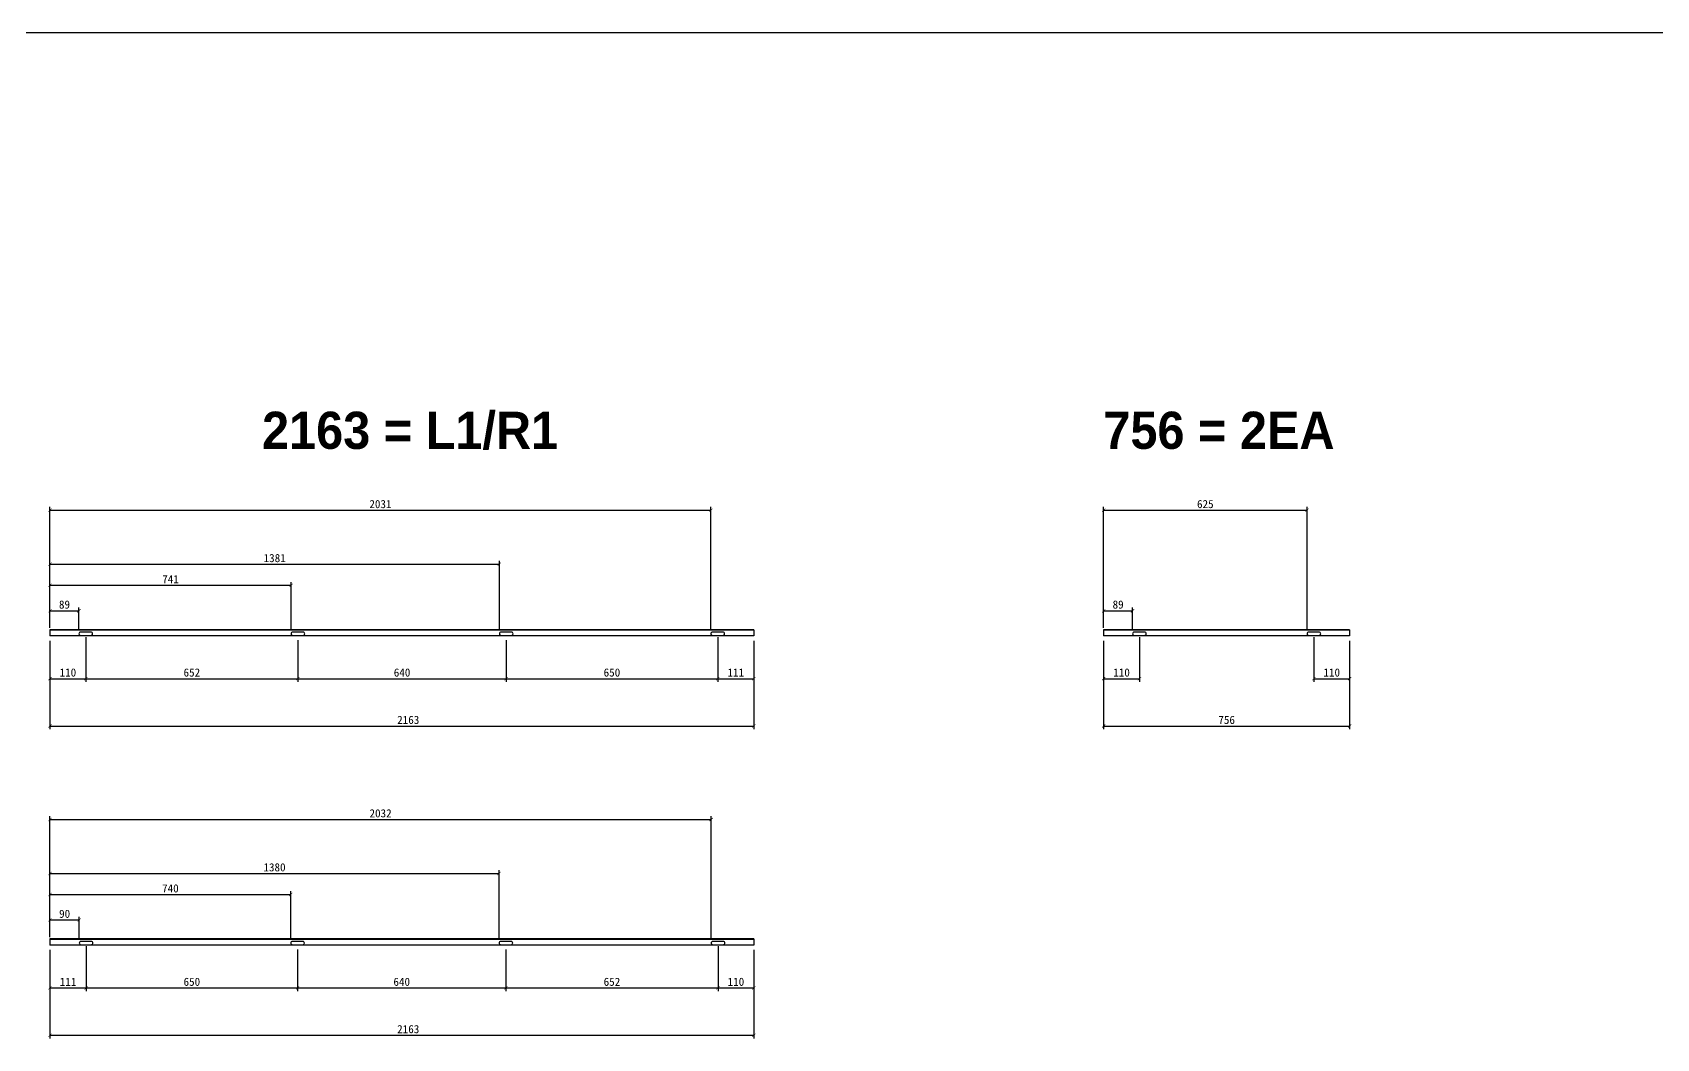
# Model space of a CAD drawing. Header units: millimetres. Extents: x -44117 to 256353, y -2095463 to 65325.
# Drawn here: x 115930 to 120921, y -968839 to -965747 of the extents above; entities that cross this region are included whole.
import ezdxf

# ---------------------------------------------------------------- set-up
doc = ezdxf.new("R2010")
doc.units = ezdxf.units.MM
doc.header["$LTSCALE"] = 10
doc.styles.add('MtX_Gulim', font='')
doc.styles.get('MtX_Gulim').set_extended_font_data('Gulim', bold=True)
doc.dimstyles.new('ISO-25', dxfattribs={"dimtxt": 2.5, "dimasz": 2.5, "dimexe": 1, "dimexo": 1, "dimtad": 1, "dimtxsty": 'Standard', "dimblk": 'ARCHTICK', "dimcen": 2.5, "dimadec": 0, "dimazin": 0, "dimtfac": 1, "dimtmove": 0, "dimatfit": 3, "dimfxl": 0, "dimarcsym": 0})

# ---------------------------------------------------------------- blocks, each defined once
blk = doc.blocks.new('_ArchTick')
at = {"color": 0, "linetype": 'ByBlock', "const_width": 0.15}
blk.add_lwpolyline([(-0.5, -0.5), (0.5, 0.5)], dxfattribs=at)
blk = doc.blocks.new('*D6603')
at = {"color": 0, "lineweight": -2}
for p, q in [((115983.9, -967616.5), (115983.9, -967888.6)), ((118146.9, -967616.5), (118146.9, -967888.6)), ((115983.9, -967878.6), (118146.9, -967878.6))]:
    blk.add_line(p, q, dxfattribs=at)
at = {"layer": 'Defpoints', "color": 0}
for p in [(115983.9, -967601.5), (118146.9, -967601.5), (118146.9, -967878.6)]:
    blk.add_point(p, dxfattribs=at)
at = {"color": 0, "lineweight": -2, "xscale": 10, "yscale": 10, "zscale": 10, "rotation": 180}
blk.add_blockref('_ArchTick', (115983.9, -967878.6), dxfattribs=at)
at = {"color": 0, "lineweight": -2, "xscale": 10, "yscale": 10, "zscale": 10}
blk.add_blockref('_ArchTick', (118146.9, -967878.6), dxfattribs=at)
at = {"color": 0, "insert": (117084.9, -967859.9), "char_height": 25, "attachment_point": 5}
blk.add_mtext('2163', dxfattribs=at)
blk = doc.blocks.new('*D6604')
at = {"color": 0, "lineweight": -2}
for p, q in [((116093.9, -967605.1), (116093.9, -967743.1)), ((115983.9, -967616.5), (115983.9, -967743.1)), ((115983.9, -967733.1), (116093.9, -967733.1))]:
    blk.add_line(p, q, dxfattribs=at)
at = {"layer": 'Defpoints', "color": 0}
for p in [(115983.9, -967601.5), (116093.9, -967590.1), (116093.9, -967733.1)]:
    blk.add_point(p, dxfattribs=at)
at = {"color": 0, "lineweight": -2, "xscale": 10, "yscale": 10, "zscale": 10, "rotation": 180}
blk.add_blockref('_ArchTick', (115983.9, -967733.1), dxfattribs=at)
at = {"color": 0, "lineweight": -2, "xscale": 10, "yscale": 10, "zscale": 10}
blk.add_blockref('_ArchTick', (116093.9, -967733.1), dxfattribs=at)
at = {"color": 0, "insert": (116038.9, -967714.3), "char_height": 25, "attachment_point": 5}
blk.add_mtext('110', dxfattribs=at)
blk = doc.blocks.new('*D6605')
at = {"color": 0, "lineweight": -2}
for p, q in [((118035.9, -967605.1), (118035.9, -967743.1)), ((118146.9, -967616.5), (118146.9, -967743.1)), ((118035.9, -967733.1), (118146.9, -967733.1))]:
    blk.add_line(p, q, dxfattribs=at)
at = {"layer": 'Defpoints', "color": 0}
for p in [(118035.9, -967590.1), (118146.9, -967601.5), (118146.9, -967733.1)]:
    blk.add_point(p, dxfattribs=at)
at = {"color": 0, "lineweight": -2, "xscale": 10, "yscale": 10, "zscale": 10, "rotation": 180}
blk.add_blockref('_ArchTick', (118035.9, -967733.1), dxfattribs=at)
at = {"color": 0, "lineweight": -2, "xscale": 10, "yscale": 10, "zscale": 10}
blk.add_blockref('_ArchTick', (118146.9, -967733.1), dxfattribs=at)
at = {"color": 0, "insert": (118091.4, -967714.3), "char_height": 25, "attachment_point": 5}
blk.add_mtext('111', dxfattribs=at)
blk = doc.blocks.new('*D6606')
at = {"color": 0, "lineweight": -2}
for p, q in [((116093.9, -967615.1), (116093.9, -967743.1)), ((116745.9, -967615.1), (116745.9, -967743.1)), ((116093.9, -967733.1), (116745.9, -967733.1))]:
    blk.add_line(p, q, dxfattribs=at)
at = {"layer": 'Defpoints', "color": 0}
for p in [(116093.9, -967600.1), (116745.9, -967600.1), (116745.9, -967733.1)]:
    blk.add_point(p, dxfattribs=at)
at = {"color": 0, "lineweight": -2, "xscale": 10, "yscale": 10, "zscale": 10, "rotation": 180}
blk.add_blockref('_ArchTick', (116093.9, -967733.1), dxfattribs=at)
at = {"color": 0, "lineweight": -2, "xscale": 10, "yscale": 10, "zscale": 10}
blk.add_blockref('_ArchTick', (116745.9, -967733.1), dxfattribs=at)
at = {"color": 0, "insert": (116419.9, -967714.3), "char_height": 25, "attachment_point": 5}
blk.add_mtext('652', dxfattribs=at)
blk = doc.blocks.new('*D6607')
at = {"color": 0, "lineweight": -2}
for p, q in [((115983.9, -967568.9), (115983.9, -967514.2)), ((115983.9, -967524.2), (116072.9, -967524.2)), ((116072.9, -967580.1), (116072.9, -967514.2))]:
    blk.add_line(p, q, dxfattribs=at)
at = {"layer": 'Defpoints', "color": 0}
for p in [(116072.9, -967524.2), (115983.9, -967583.9), (116072.9, -967595.1)]:
    blk.add_point(p, dxfattribs=at)
at = {"color": 0, "lineweight": -2, "xscale": 10, "yscale": 10, "zscale": 10, "rotation": 180}
blk.add_blockref('_ArchTick', (115983.9, -967524.2), dxfattribs=at)
at = {"color": 0, "lineweight": -2, "xscale": 10, "yscale": 10, "zscale": 10}
blk.add_blockref('_ArchTick', (116072.9, -967524.2), dxfattribs=at)
at = {"color": 0, "insert": (116028.4, -967505.4), "char_height": 25, "attachment_point": 5}
blk.add_mtext('89', dxfattribs=at)
blk = doc.blocks.new('*D6608')
at = {"color": 0, "lineweight": -2}
for p, q in [((115983.9, -967568.9), (115983.9, -967436)), ((115983.9, -967446), (116724.9, -967446)), ((116724.9, -967580.1), (116724.9, -967436))]:
    blk.add_line(p, q, dxfattribs=at)
at = {"layer": 'Defpoints', "color": 0}
for p in [(116724.9, -967446), (115983.9, -967583.9), (116724.9, -967595.1)]:
    blk.add_point(p, dxfattribs=at)
at = {"color": 0, "lineweight": -2, "xscale": 10, "yscale": 10, "zscale": 10, "rotation": 180}
blk.add_blockref('_ArchTick', (115983.9, -967446), dxfattribs=at)
at = {"color": 0, "lineweight": -2, "xscale": 10, "yscale": 10, "zscale": 10}
blk.add_blockref('_ArchTick', (116724.9, -967446), dxfattribs=at)
at = {"color": 0, "insert": (116354.4, -967427.2), "char_height": 25, "attachment_point": 5}
blk.add_mtext('741', dxfattribs=at)
blk = doc.blocks.new('*D6609')
at = {"color": 0, "lineweight": -2}
for p, q in [((115983.9, -967577), (115983.9, -967205.2)), ((118014.9, -967580.1), (118014.9, -967205.2)), ((115983.9, -967215.2), (118014.9, -967215.2))]:
    blk.add_line(p, q, dxfattribs=at)
at = {"layer": 'Defpoints', "color": 0}
for p in [(118014.9, -967215.2), (115983.9, -967592), (118014.9, -967595.1)]:
    blk.add_point(p, dxfattribs=at)
at = {"color": 0, "lineweight": -2, "xscale": 10, "yscale": 10, "zscale": 10, "rotation": 180}
blk.add_blockref('_ArchTick', (115983.9, -967215.2), dxfattribs=at)
at = {"color": 0, "lineweight": -2, "xscale": 10, "yscale": 10, "zscale": 10}
blk.add_blockref('_ArchTick', (118014.9, -967215.2), dxfattribs=at)
at = {"color": 0, "insert": (116999.4, -967196.5), "char_height": 25, "attachment_point": 5}
blk.add_mtext('2031', dxfattribs=at)
blk = doc.blocks.new('*D6610')
at = {"color": 0, "lineweight": -2}
for p, q in [((115983.9, -967577), (115983.9, -967371.2)), ((115983.9, -967381.2), (117364.9, -967381.2)), ((117364.9, -967580.1), (117364.9, -967371.2))]:
    blk.add_line(p, q, dxfattribs=at)
at = {"layer": 'Defpoints', "color": 0}
for p in [(117364.9, -967381.2), (115983.9, -967592), (117364.9, -967595.1)]:
    blk.add_point(p, dxfattribs=at)
at = {"color": 0, "lineweight": -2, "xscale": 10, "yscale": 10, "zscale": 10, "rotation": 180}
blk.add_blockref('_ArchTick', (115983.9, -967381.2), dxfattribs=at)
at = {"color": 0, "lineweight": -2, "xscale": 10, "yscale": 10, "zscale": 10}
blk.add_blockref('_ArchTick', (117364.9, -967381.2), dxfattribs=at)
at = {"color": 0, "insert": (116674.4, -967362.5), "char_height": 25, "attachment_point": 5}
blk.add_mtext('1381', dxfattribs=at)
blk = doc.blocks.new('*D6611')
at = {"color": 0, "lineweight": -2}
for p, q in [((116745.9, -967615.1), (116745.9, -967743.1)), ((117385.9, -967615.1), (117385.9, -967743.1)), ((116745.9, -967733.1), (117385.9, -967733.1))]:
    blk.add_line(p, q, dxfattribs=at)
at = {"layer": 'Defpoints', "color": 0}
for p in [(116745.9, -967600.1), (117385.9, -967600.1), (117385.9, -967733.1)]:
    blk.add_point(p, dxfattribs=at)
at = {"color": 0, "lineweight": -2, "xscale": 10, "yscale": 10, "zscale": 10, "rotation": 180}
blk.add_blockref('_ArchTick', (116745.9, -967733.1), dxfattribs=at)
at = {"color": 0, "lineweight": -2, "xscale": 10, "yscale": 10, "zscale": 10}
blk.add_blockref('_ArchTick', (117385.9, -967733.1), dxfattribs=at)
at = {"color": 0, "insert": (117065.9, -967714.3), "char_height": 25, "attachment_point": 5}
blk.add_mtext('640', dxfattribs=at)
blk = doc.blocks.new('*D6612')
at = {"color": 0, "lineweight": -2}
for p, q in [((117385.9, -967615.1), (117385.9, -967743.1)), ((118035.9, -967615.1), (118035.9, -967743.1)), ((117385.9, -967733.1), (118035.9, -967733.1))]:
    blk.add_line(p, q, dxfattribs=at)
at = {"layer": 'Defpoints', "color": 0}
for p in [(117385.9, -967600.1), (118035.9, -967600.1), (118035.9, -967733.1)]:
    blk.add_point(p, dxfattribs=at)
at = {"color": 0, "lineweight": -2, "xscale": 10, "yscale": 10, "zscale": 10, "rotation": 180}
blk.add_blockref('_ArchTick', (117385.9, -967733.1), dxfattribs=at)
at = {"color": 0, "lineweight": -2, "xscale": 10, "yscale": 10, "zscale": 10}
blk.add_blockref('_ArchTick', (118035.9, -967733.1), dxfattribs=at)
at = {"color": 0, "insert": (117710.9, -967714.3), "char_height": 25, "attachment_point": 5}
blk.add_mtext('650', dxfattribs=at)
blk = doc.blocks.new('*D6613')
at = {"color": 0, "lineweight": -2}
for p, q in [((115983.9, -968567.1), (115983.9, -968839.2)), ((118146.9, -968567.1), (118146.9, -968839.2)), ((115983.9, -968829.2), (118146.9, -968829.2))]:
    blk.add_line(p, q, dxfattribs=at)
at = {"layer": 'Defpoints', "color": 0}
for p in [(115983.9, -968552.1), (118146.9, -968552.1), (118146.9, -968829.2)]:
    blk.add_point(p, dxfattribs=at)
at = {"color": 0, "lineweight": -2, "xscale": 10, "yscale": 10, "zscale": 10, "rotation": 180}
blk.add_blockref('_ArchTick', (115983.9, -968829.2), dxfattribs=at)
at = {"color": 0, "lineweight": -2, "xscale": 10, "yscale": 10, "zscale": 10}
blk.add_blockref('_ArchTick', (118146.9, -968829.2), dxfattribs=at)
at = {"color": 0, "insert": (117084.9, -968810.5), "char_height": 25, "attachment_point": 5}
blk.add_mtext('2163', dxfattribs=at)
blk = doc.blocks.new('*D6614')
at = {"color": 0, "lineweight": -2}
for p, q in [((115983.9, -968567.1), (115983.9, -968693.7)), ((116094.9, -968555.7), (116094.9, -968693.7)), ((115983.9, -968683.7), (116094.9, -968683.7))]:
    blk.add_line(p, q, dxfattribs=at)
at = {"layer": 'Defpoints', "color": 0}
for p in [(115983.9, -968552.1), (116094.9, -968540.7), (116094.9, -968683.7)]:
    blk.add_point(p, dxfattribs=at)
at = {"color": 0, "lineweight": -2, "xscale": 10, "yscale": 10, "zscale": 10, "rotation": 180}
blk.add_blockref('_ArchTick', (115983.9, -968683.7), dxfattribs=at)
at = {"color": 0, "lineweight": -2, "xscale": 10, "yscale": 10, "zscale": 10}
blk.add_blockref('_ArchTick', (116094.9, -968683.7), dxfattribs=at)
at = {"color": 0, "insert": (116039.4, -968665), "char_height": 25, "attachment_point": 5}
blk.add_mtext('111', dxfattribs=at)
blk = doc.blocks.new('*D6615')
at = {"color": 0, "lineweight": -2}
for p, q in [((118036.9, -968555.7), (118036.9, -968693.7)), ((118146.9, -968567.1), (118146.9, -968693.7)), ((118036.9, -968683.7), (118146.9, -968683.7))]:
    blk.add_line(p, q, dxfattribs=at)
at = {"layer": 'Defpoints', "color": 0}
for p in [(118036.9, -968540.7), (118146.9, -968552.1), (118146.9, -968683.7)]:
    blk.add_point(p, dxfattribs=at)
at = {"color": 0, "lineweight": -2, "xscale": 10, "yscale": 10, "zscale": 10, "rotation": 180}
blk.add_blockref('_ArchTick', (118036.9, -968683.7), dxfattribs=at)
at = {"color": 0, "lineweight": -2, "xscale": 10, "yscale": 10, "zscale": 10}
blk.add_blockref('_ArchTick', (118146.9, -968683.7), dxfattribs=at)
at = {"color": 0, "insert": (118091.9, -968665), "char_height": 25, "attachment_point": 5}
blk.add_mtext('110', dxfattribs=at)
blk = doc.blocks.new('*D6616')
at = {"color": 0, "lineweight": -2}
for p, q in [((116094.9, -968565.7), (116094.9, -968693.7)), ((116744.9, -968565.7), (116744.9, -968693.7)), ((116094.9, -968683.7), (116744.9, -968683.7))]:
    blk.add_line(p, q, dxfattribs=at)
at = {"layer": 'Defpoints', "color": 0}
for p in [(116094.9, -968550.7), (116744.9, -968550.7), (116744.9, -968683.7)]:
    blk.add_point(p, dxfattribs=at)
at = {"color": 0, "lineweight": -2, "xscale": 10, "yscale": 10, "zscale": 10, "rotation": 180}
blk.add_blockref('_ArchTick', (116094.9, -968683.7), dxfattribs=at)
at = {"color": 0, "lineweight": -2, "xscale": 10, "yscale": 10, "zscale": 10}
blk.add_blockref('_ArchTick', (116744.9, -968683.7), dxfattribs=at)
at = {"color": 0, "insert": (116419.9, -968665), "char_height": 25, "attachment_point": 5}
blk.add_mtext('650', dxfattribs=at)
blk = doc.blocks.new('*D6617')
at = {"color": 0, "lineweight": -2}
for p, q in [((115983.9, -968519.5), (115983.9, -968464.8)), ((115983.9, -968474.8), (116073.9, -968474.8)), ((116073.9, -968530.7), (116073.9, -968464.8))]:
    blk.add_line(p, q, dxfattribs=at)
at = {"layer": 'Defpoints', "color": 0}
for p in [(116073.9, -968474.8), (115983.9, -968534.5), (116073.9, -968545.7)]:
    blk.add_point(p, dxfattribs=at)
at = {"color": 0, "lineweight": -2, "xscale": 10, "yscale": 10, "zscale": 10, "rotation": 180}
blk.add_blockref('_ArchTick', (115983.9, -968474.8), dxfattribs=at)
at = {"color": 0, "lineweight": -2, "xscale": 10, "yscale": 10, "zscale": 10}
blk.add_blockref('_ArchTick', (116073.9, -968474.8), dxfattribs=at)
at = {"color": 0, "insert": (116028.9, -968456), "char_height": 25, "attachment_point": 5}
blk.add_mtext('90', dxfattribs=at)
blk = doc.blocks.new('*D6618')
at = {"color": 0, "lineweight": -2}
for p, q in [((115983.9, -968519.5), (115983.9, -968386.6)), ((115983.9, -968396.6), (116723.9, -968396.6)), ((116723.9, -968530.7), (116723.9, -968386.6))]:
    blk.add_line(p, q, dxfattribs=at)
at = {"layer": 'Defpoints', "color": 0}
for p in [(116723.9, -968396.6), (115983.9, -968534.5), (116723.9, -968545.7)]:
    blk.add_point(p, dxfattribs=at)
at = {"color": 0, "lineweight": -2, "xscale": 10, "yscale": 10, "zscale": 10, "rotation": 180}
blk.add_blockref('_ArchTick', (115983.9, -968396.6), dxfattribs=at)
at = {"color": 0, "lineweight": -2, "xscale": 10, "yscale": 10, "zscale": 10}
blk.add_blockref('_ArchTick', (116723.9, -968396.6), dxfattribs=at)
at = {"color": 0, "insert": (116353.9, -968377.8), "char_height": 25, "attachment_point": 5}
blk.add_mtext('740', dxfattribs=at)
blk = doc.blocks.new('*D6619')
at = {"color": 0, "lineweight": -2}
for p, q in [((115983.9, -968527.6), (115983.9, -968155.9)), ((115983.9, -968165.9), (118015.9, -968165.9)), ((118015.9, -968530.7), (118015.9, -968155.9))]:
    blk.add_line(p, q, dxfattribs=at)
at = {"layer": 'Defpoints', "color": 0}
for p in [(118015.9, -968165.9), (115983.9, -968542.6), (118015.9, -968545.7)]:
    blk.add_point(p, dxfattribs=at)
at = {"color": 0, "lineweight": -2, "xscale": 10, "yscale": 10, "zscale": 10, "rotation": 180}
blk.add_blockref('_ArchTick', (115983.9, -968165.9), dxfattribs=at)
at = {"color": 0, "lineweight": -2, "xscale": 10, "yscale": 10, "zscale": 10}
blk.add_blockref('_ArchTick', (118015.9, -968165.9), dxfattribs=at)
at = {"color": 0, "insert": (116999.9, -968147.1), "char_height": 25, "attachment_point": 5}
blk.add_mtext('2032', dxfattribs=at)
blk = doc.blocks.new('*D6620')
at = {"color": 0, "lineweight": -2}
for p, q in [((115983.9, -968527.6), (115983.9, -968321.8)), ((115983.9, -968331.8), (117363.9, -968331.8)), ((117363.9, -968530.7), (117363.9, -968321.8))]:
    blk.add_line(p, q, dxfattribs=at)
at = {"layer": 'Defpoints', "color": 0}
for p in [(117363.9, -968331.8), (115983.9, -968542.6), (117363.9, -968545.7)]:
    blk.add_point(p, dxfattribs=at)
at = {"color": 0, "lineweight": -2, "xscale": 10, "yscale": 10, "zscale": 10, "rotation": 180}
blk.add_blockref('_ArchTick', (115983.9, -968331.8), dxfattribs=at)
at = {"color": 0, "lineweight": -2, "xscale": 10, "yscale": 10, "zscale": 10}
blk.add_blockref('_ArchTick', (117363.9, -968331.8), dxfattribs=at)
at = {"color": 0, "insert": (116673.9, -968313.1), "char_height": 25, "attachment_point": 5}
blk.add_mtext('1380', dxfattribs=at)
blk = doc.blocks.new('*D6621')
at = {"color": 0, "lineweight": -2}
for p, q in [((116744.9, -968565.7), (116744.9, -968693.7)), ((117384.9, -968565.7), (117384.9, -968693.7)), ((116744.9, -968683.7), (117384.9, -968683.7))]:
    blk.add_line(p, q, dxfattribs=at)
at = {"layer": 'Defpoints', "color": 0}
for p in [(116744.9, -968550.7), (117384.9, -968550.7), (117384.9, -968683.7)]:
    blk.add_point(p, dxfattribs=at)
at = {"color": 0, "lineweight": -2, "xscale": 10, "yscale": 10, "zscale": 10, "rotation": 180}
blk.add_blockref('_ArchTick', (116744.9, -968683.7), dxfattribs=at)
at = {"color": 0, "lineweight": -2, "xscale": 10, "yscale": 10, "zscale": 10}
blk.add_blockref('_ArchTick', (117384.9, -968683.7), dxfattribs=at)
at = {"color": 0, "insert": (117064.9, -968665), "char_height": 25, "attachment_point": 5}
blk.add_mtext('640', dxfattribs=at)
blk = doc.blocks.new('*D6622')
at = {"color": 0, "lineweight": -2}
for p, q in [((117384.9, -968565.7), (117384.9, -968693.7)), ((118036.9, -968565.7), (118036.9, -968693.7)), ((117384.9, -968683.7), (118036.9, -968683.7))]:
    blk.add_line(p, q, dxfattribs=at)
at = {"layer": 'Defpoints', "color": 0}
for p in [(117384.9, -968550.7), (118036.9, -968550.7), (118036.9, -968683.7)]:
    blk.add_point(p, dxfattribs=at)
at = {"color": 0, "lineweight": -2, "xscale": 10, "yscale": 10, "zscale": 10, "rotation": 180}
blk.add_blockref('_ArchTick', (117384.9, -968683.7), dxfattribs=at)
at = {"color": 0, "lineweight": -2, "xscale": 10, "yscale": 10, "zscale": 10}
blk.add_blockref('_ArchTick', (118036.9, -968683.7), dxfattribs=at)
at = {"color": 0, "insert": (117710.9, -968665), "char_height": 25, "attachment_point": 5}
blk.add_mtext('652', dxfattribs=at)
blk = doc.blocks.new('*D6623')
at = {"color": 0, "lineweight": -2}
for p, q in [((119222, -967616.5), (119222, -967888.6)), ((119978, -967616.5), (119978, -967888.6)), ((119222, -967878.6), (119978, -967878.6))]:
    blk.add_line(p, q, dxfattribs=at)
at = {"layer": 'Defpoints', "color": 0}
for p in [(119222, -967601.5), (119978, -967601.5), (119978, -967878.6)]:
    blk.add_point(p, dxfattribs=at)
at = {"color": 0, "lineweight": -2, "xscale": 10, "yscale": 10, "zscale": 10, "rotation": 180}
blk.add_blockref('_ArchTick', (119222, -967878.6), dxfattribs=at)
at = {"color": 0, "lineweight": -2, "xscale": 10, "yscale": 10, "zscale": 10}
blk.add_blockref('_ArchTick', (119978, -967878.6), dxfattribs=at)
at = {"color": 0, "insert": (119600, -967859.9), "char_height": 25, "attachment_point": 5}
blk.add_mtext('756', dxfattribs=at)
blk = doc.blocks.new('*D6624')
at = {"color": 0, "lineweight": -2}
for p, q in [((119332, -967605.1), (119332, -967743.1)), ((119222, -967616.5), (119222, -967743.1)), ((119222, -967733.1), (119332, -967733.1))]:
    blk.add_line(p, q, dxfattribs=at)
at = {"layer": 'Defpoints', "color": 0}
for p in [(119222, -967601.5), (119332, -967590.1), (119332, -967733.1)]:
    blk.add_point(p, dxfattribs=at)
at = {"color": 0, "lineweight": -2, "xscale": 10, "yscale": 10, "zscale": 10, "rotation": 180}
blk.add_blockref('_ArchTick', (119222, -967733.1), dxfattribs=at)
at = {"color": 0, "lineweight": -2, "xscale": 10, "yscale": 10, "zscale": 10}
blk.add_blockref('_ArchTick', (119332, -967733.1), dxfattribs=at)
at = {"color": 0, "insert": (119277, -967714.3), "char_height": 25, "attachment_point": 5}
blk.add_mtext('110', dxfattribs=at)
blk = doc.blocks.new('*D6625')
at = {"color": 0, "lineweight": -2}
for p, q in [((119868, -967605.1), (119868, -967743.1)), ((119978, -967616.5), (119978, -967743.1)), ((119868, -967733.1), (119978, -967733.1))]:
    blk.add_line(p, q, dxfattribs=at)
at = {"layer": 'Defpoints', "color": 0}
for p in [(119868, -967590.1), (119978, -967601.5), (119978, -967733.1)]:
    blk.add_point(p, dxfattribs=at)
at = {"color": 0, "lineweight": -2, "xscale": 10, "yscale": 10, "zscale": 10, "rotation": 180}
blk.add_blockref('_ArchTick', (119868, -967733.1), dxfattribs=at)
at = {"color": 0, "lineweight": -2, "xscale": 10, "yscale": 10, "zscale": 10}
blk.add_blockref('_ArchTick', (119978, -967733.1), dxfattribs=at)
at = {"color": 0, "insert": (119923, -967714.3), "char_height": 25, "attachment_point": 5}
blk.add_mtext('110', dxfattribs=at)
blk = doc.blocks.new('*D6626')
at = {"color": 0, "lineweight": -2}
for p, q in [((119222, -967568.9), (119222, -967514.2)), ((119222, -967524.2), (119311, -967524.2)), ((119311, -967580.1), (119311, -967514.2))]:
    blk.add_line(p, q, dxfattribs=at)
at = {"layer": 'Defpoints', "color": 0}
for p in [(119311, -967524.2), (119222, -967583.9), (119311, -967595.1)]:
    blk.add_point(p, dxfattribs=at)
at = {"color": 0, "lineweight": -2, "xscale": 10, "yscale": 10, "zscale": 10, "rotation": 180}
blk.add_blockref('_ArchTick', (119222, -967524.2), dxfattribs=at)
at = {"color": 0, "lineweight": -2, "xscale": 10, "yscale": 10, "zscale": 10}
blk.add_blockref('_ArchTick', (119311, -967524.2), dxfattribs=at)
at = {"color": 0, "insert": (119266.5, -967505.4), "char_height": 25, "attachment_point": 5}
blk.add_mtext('89', dxfattribs=at)
blk = doc.blocks.new('*D6627')
at = {"color": 0, "lineweight": -2}
for p, q in [((119222, -967577), (119222, -967205.2)), ((119847, -967580.1), (119847, -967205.2)), ((119222, -967215.2), (119847, -967215.2))]:
    blk.add_line(p, q, dxfattribs=at)
at = {"layer": 'Defpoints', "color": 0}
for p in [(119847, -967215.2), (119222, -967592), (119847, -967595.1)]:
    blk.add_point(p, dxfattribs=at)
at = {"color": 0, "lineweight": -2, "xscale": 10, "yscale": 10, "zscale": 10, "rotation": 180}
blk.add_blockref('_ArchTick', (119222, -967215.2), dxfattribs=at)
at = {"color": 0, "lineweight": -2, "xscale": 10, "yscale": 10, "zscale": 10}
blk.add_blockref('_ArchTick', (119847, -967215.2), dxfattribs=at)
at = {"color": 0, "insert": (119534.5, -967196.5), "char_height": 25, "attachment_point": 5}
blk.add_mtext('625', dxfattribs=at)

msp = doc.modelspace()

# ---------------------------------------------------------------- linework, layer by layer
at = {"color": 1}
for p, q in [((104302.82932, -965746.66128), (196571.97618, -965746.66128)), ((104302.82932, -965746.66128), (196571.97618, -965746.66128)), ((104302.82932, -965746.66128), (196571.97618, -965746.66128)), ((104302.82932, -965746.66128), (196571.97618, -965746.66128)), ((104302.82932, -965746.66128), (196571.97618, -965746.66128)), ((104302.82932, -965746.66128), (196571.97618, -965746.66128)), ((104302.82932, -965746.66128), (196571.97618, -965746.66128)), ((104302.82932, -965746.66128), (196571.97618, -965746.66128)), ((104302.82932, -965746.66128), (196571.97618, -965746.66128)), ((104302.82932, -965746.66128), (196571.97618, -965746.66128)), ((106514.67745, -965746.66128), (198783.82431, -965746.66128)), ((106514.67745, -965746.66128), (198783.82431, -965746.66128)), ((106514.67745, -965746.66128), (198783.82431, -965746.66128)), ((106514.67745, -965746.66128), (198783.82431, -965746.66128)), ((106514.67745, -965746.66128), (198783.82431, -965746.66128)), ((106514.67745, -965746.66128), (198783.82431, -965746.66128)), ((106514.67745, -965746.66128), (198783.82431, -965746.66128)), ((106514.67745, -965746.66128), (198783.82431, -965746.66128)), ((106514.67745, -965746.66128), (198783.82431, -965746.66128)), ((106514.67745, -965746.66128), (198783.82431, -965746.66128))]:
    msp.add_line(p, q, dxfattribs=at)
at = {"linetype": 'Continuous'}
for p, q in [((118146.90998, -967582.50584), (115983.90519, -967582.50584)), ((118146.90998, -967583.90584), (115983.90519, -967583.90584)), ((118146.90998, -967601.50584), (115983.90519, -967601.50584)), ((119977.96381, -967582.50584), (119221.95902, -967582.50584)), ((119977.96381, -967583.90584), (119221.95902, -967583.90584)), ((119977.96381, -967601.50584), (119221.95902, -967601.50584)), ((118146.90998, -968533.12398), (115983.90519, -968533.12398)), ((118146.90998, -968534.52398), (115983.90519, -968534.52398)), ((118146.90998, -968552.12398), (115983.90519, -968552.12398))]:
    msp.add_line(p, q, dxfattribs=at)
for p, q in [((115983.90519, -967582.50584), (115983.90519, -967601.50584)), ((118146.90998, -967582.50584), (118146.90998, -967601.50584)), ((119221.95902, -967582.50584), (119221.95902, -967601.50584)), ((119977.96381, -967582.50584), (119977.96381, -967601.50584)), ((115983.90519, -968533.12398), (115983.90519, -968552.12398)), ((118146.90998, -968533.12398), (118146.90998, -968552.12398))]:
    msp.add_line(p, q)
at = {"color": 2, "linetype": 'Continuous'}
for points in [[(116072.90539, -967595.10584), (116072.90539, -967595.10584, 0.4142135624), (116077.90539, -967600.10584), (116109.90539, -967600.10584, 0.4142135624), (116114.90539, -967595.10584), (116114.90539, -967595.10584, 0.4142135624), (116109.90539, -967590.10584), (116077.90539, -967590.10584, 0.4142135624)], [(116724.90539, -967595.10584), (116724.90539, -967595.10584, 0.4142135624), (116729.90539, -967600.10584), (116761.90539, -967600.10584, 0.4142135624), (116766.90539, -967595.10584), (116766.90539, -967595.10584, 0.4142135624), (116761.90539, -967590.10584), (116729.90539, -967590.10584, 0.4142135624)], [(117364.90539, -967595.10584), (117364.90539, -967595.10584, 0.4142135624), (117369.90539, -967600.10584), (117401.90539, -967600.10584, 0.4142135624), (117406.90539, -967595.10584), (117406.90539, -967595.10584, 0.4142135624), (117401.90539, -967590.10584), (117369.90539, -967590.10584, 0.4142135624)], [(118014.90539, -967595.10584), (118014.90539, -967595.10584, 0.4142135624), (118019.90539, -967600.10584), (118051.90539, -967600.10584, 0.4142135624), (118056.90539, -967595.10584), (118056.90539, -967595.10584, 0.4142135624), (118051.90539, -967590.10584), (118019.90539, -967590.10584, 0.4142135624)], [(119310.95922, -967595.10584), (119310.95922, -967595.10584, 0.4142135624), (119315.95922, -967600.10584), (119347.95922, -967600.10584, 0.4142135624), (119352.95922, -967595.10584), (119352.95922, -967595.10584, 0.4142135624), (119347.95922, -967590.10584), (119315.95922, -967590.10584, 0.4142135624)], [(119846.95922, -967595.10584), (119846.95922, -967595.10584, 0.4142135624), (119851.95922, -967600.10584), (119883.95922, -967600.10584, 0.4142135624), (119888.95922, -967595.10584), (119888.95922, -967595.10584, 0.4142135624), (119883.95922, -967590.10584), (119851.95922, -967590.10584, 0.4142135624)], [(116073.90539, -968545.72398), (116073.90539, -968545.72398, 0.4142135624), (116078.90539, -968550.72398), (116110.90539, -968550.72398, 0.4142135624), (116115.90539, -968545.72398), (116115.90539, -968545.72398, 0.4142135624), (116110.90539, -968540.72398), (116078.90539, -968540.72398, 0.4142135624)], [(116723.90539, -968545.72398), (116723.90539, -968545.72398, 0.4142135624), (116728.90539, -968550.72398), (116760.90539, -968550.72398, 0.4142135624), (116765.90539, -968545.72398), (116765.90539, -968545.72398, 0.4142135624), (116760.90539, -968540.72398), (116728.90539, -968540.72398, 0.4142135624)], [(117363.90539, -968545.72398), (117363.90539, -968545.72398, 0.4142135624), (117368.90539, -968550.72398), (117400.90539, -968550.72398, 0.4142135624), (117405.90539, -968545.72398), (117405.90539, -968545.72398, 0.4142135624), (117400.90539, -968540.72398), (117368.90539, -968540.72398, 0.4142135624)], [(118015.90539, -968545.72398), (118015.90539, -968545.72398, 0.4142135624), (118020.90539, -968550.72398), (118052.90539, -968550.72398, 0.4142135624), (118057.90539, -968545.72398), (118057.90539, -968545.72398, 0.4142135624), (118052.90539, -968540.72398), (118020.90539, -968540.72398, 0.4142135624)]]:
    msp.add_lwpolyline(points, format="xyb", close=True, dxfattribs=at)

# ---------------------------------------------------------------- texts
at = {"linetype": 'Continuous', "style": 'MtX_Gulim'}
for s, height, p in [('2163 = L1/R1', 114.2657061, (116635.58692, -967026.66335)), ('756 = 2EA', 114.265706, (119221.07119, -967026.66335))]:
    msp.add_text(s, height=height, dxfattribs=at).set_placement(p)

# ---------------------------------------------------------------- dimensions: what is measured, and where the dimension line sits
for base, p1, p2, picture, middle in [((118014.90539, -967215.24444), (115983.90519, -967592.00584), (118014.90539, -967595.10584), '*D6609', (116999.40529, -967196.49444)), ((119846.95922, -967215.24444), (119221.95902, -967592.00584), (119846.95922, -967595.10584), '*D6627', (119534.45912, -967196.49444)), ((117364.90539, -967381.22361), (115983.90519, -967592.00584), (117364.90539, -967595.10584), '*D6610', (116674.40529, -967362.47361)), ((116724.90539, -967445.97695), (115983.90519, -967583.90584), (116724.90539, -967595.10584), '*D6608', (116354.40529, -967427.22695)), ((116072.90539, -967524.17313), (115983.90519, -967583.90584), (116072.90539, -967595.10584), '*D6607', (116028.40529, -967505.42313)), ((119310.95922, -967524.17313), (119221.95902, -967583.90584), (119310.95922, -967595.10584), '*D6626', (119266.45912, -967505.42313)), ((116093.90539, -967733.09542), (115983.90519, -967601.50584), (116093.90539, -967590.10584), '*D6604', (116038.90529, -967714.34542)), ((116745.90539, -967733.09542), (116093.90539, -967600.10584), (116745.90539, -967600.10584), '*D6606', (116419.90539, -967714.34542)), ((117385.90539, -967733.09542), (116745.90539, -967600.10584), (117385.90539, -967600.10584), '*D6611', (117065.90539, -967714.34542)), ((118035.90539, -967733.09542), (117385.90539, -967600.10584), (118035.90539, -967600.10584), '*D6612', (117710.90539, -967714.34542)), ((118146.90998, -967733.09542), (118035.90539, -967590.10584), (118146.90998, -967601.50584), '*D6605', (118091.40769, -967714.34542)), ((119331.95922, -967733.09542), (119221.95902, -967601.50584), (119331.95922, -967590.10584), '*D6624', (119276.95912, -967714.34542)), ((119977.96381, -967733.09542), (119867.95922, -967590.10584), (119977.96381, -967601.50584), '*D6625', (119922.96151, -967714.34542)), ((118015.90539, -968165.86259), (115983.90519, -968542.62398), (118015.90539, -968545.72398), '*D6619', (116999.90529, -968147.11259)), ((117363.90539, -968331.84175), (115983.90519, -968542.62398), (117363.90539, -968545.72398), '*D6620', (116673.90529, -968313.09175)), ((116723.90539, -968396.5951), (115983.90519, -968534.52398), (116723.90539, -968545.72398), '*D6618', (116353.90529, -968377.8451)), ((116073.90539, -968474.79128), (115983.90519, -968534.52398), (116073.90539, -968545.72398), '*D6617', (116028.90529, -968456.04128)), ((116094.90539, -968683.71357), (115983.90519, -968552.12398), (116094.90539, -968540.72398), '*D6614', (116039.40529, -968664.96357)), ((116744.90539, -968683.71357), (116094.90539, -968550.72398), (116744.90539, -968550.72398), '*D6616', (116419.90539, -968664.96357)), ((117384.90539, -968683.71357), (116744.90539, -968550.72398), (117384.90539, -968550.72398), '*D6621', (117064.90539, -968664.96357)), ((118036.90539, -968683.71357), (117384.90539, -968550.72398), (118036.90539, -968550.72398), '*D6622', (117710.90539, -968664.96357)), ((118146.90998, -968683.71357), (118036.90539, -968540.72398), (118146.90998, -968552.12398), '*D6615', (118091.90769, -968664.96357))]:
    dim = msp.add_linear_dim(base=base, p1=p1, p2=p2, dimstyle='ISO-25', override={"dimscale": 10, "dimasz": 1, "dimexo": 1.5})
    dim.commit()
    dim.dimension.update_dxf_attribs({"geometry": picture, "text_midpoint": middle})
for base, p1, p2, picture, middle in [((118146.90998, -967878.62885), (115983.90519, -967601.50584), (118146.90998, -967601.50584), '*D6603', (117084.90759, -967878.62885)), ((119977.96381, -967878.62885), (119221.95902, -967601.50584), (119977.96381, -967601.50584), '*D6623', (119599.96141, -967878.62885)), ((118146.90998, -968829.247), (115983.90519, -968552.12398), (118146.90998, -968552.12398), '*D6613', (117084.90759, -968829.247))]:
    dim = msp.add_linear_dim(base=base, p1=p1, p2=p2, dimstyle='ISO-25', override={"dimscale": 10, "dimasz": 1, "dimexo": 1.5})
    dim.commit()
    dim.dimension.update_dxf_attribs({"geometry": picture, "text_midpoint": middle, "dimtype": 160})

doc.saveas('drawing.dxf')
